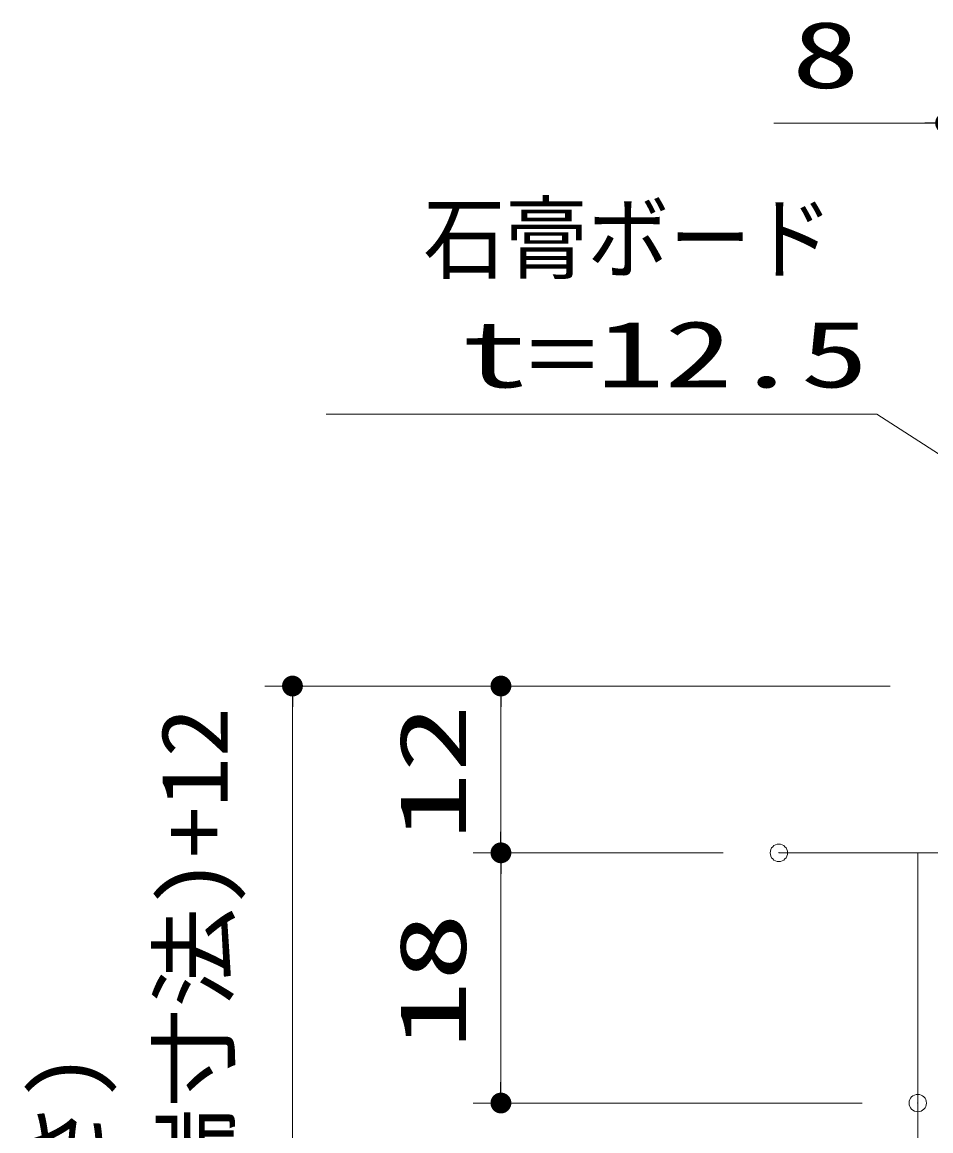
# Model space of a CAD drawing. Units: millimetres, scale not verified, with parts at other scales. Extents: x -1306 to 1306, y -607 to 607.
# Drawn here: x -228.2 to -97.4, y -68.1 to 91.5 of the extents above; entities that cross this region are included whole.
import ezdxf
from ezdxf.enums import TextEntityAlignment as Align

# ---------------------------------------------------------------- set-up
doc = ezdxf.new("R2010")
doc.units = ezdxf.units.MM
doc.header["$LTSCALE"] = 5
doc.header["$PDMODE"] = 32
doc.header["$PDSIZE"] = 2.5
for name, color, linetype, lineweight in [('0-2_線(黄)', 2, 'Continuous', 15), ('0-5_寸法線', 3, 'Continuous', 13), ('0-6_0', 3, 'Continuous', 25), ('0-7_DEFPOINTS', 7, 'Continuous', 5), ('0-8_線(水)', 4, 'Continuous', 9)]:
    doc.layers.add(name, color=color, linetype=linetype, lineweight=lineweight)
doc.styles.add('ＭＳ ゴシック', font='')
doc.styles.get('ＭＳ ゴシック').set_extended_font_data('MS Gothic')

# ---------------------------------------------------------------- blocks, each defined once
blk = doc.blocks.new('_DOT')
at = {"layer": '0-6_0'}
blk.add_line((-2.5, 0), (-5, 0), dxfattribs=at)
for points in [[(0, 0), (-2.5, 0), (-2.48, 0.313)], [(0, 0), (-2.48, -0.313), (-2.5, 0)], [(0, 0), (-2.48, 0.313), (-2.421, 0.622)], [(0, 0), (-2.421, -0.622), (-2.48, -0.313)], [(0, 0), (-2.421, 0.622), (-2.324, 0.92)], [(0, 0), (-2.324, -0.92), (-2.421, -0.622)], [(0, 0), (-2.324, 0.92), (-2.191, 1.204)], [(0, 0), (-2.191, -1.204), (-2.324, -0.92)], [(0, 0), (-2.191, 1.204), (-2.023, 1.469)], [(0, 0), (-2.023, -1.469), (-2.191, -1.204)], [(0, 0), (-2.023, 1.469), (-1.822, 1.711)], [(0, 0), (-1.822, -1.711), (-2.023, -1.469)], [(0, 0), (-1.822, 1.711), (-1.594, 1.926)], [(0, 0), (-1.594, -1.926), (-1.822, -1.711)], [(0, 0), (-1.594, 1.926), (-1.34, 2.111)], [(0, 0), (-1.34, -2.111), (-1.594, -1.926)], [(0, 0), (-1.34, 2.111), (-1.064, 2.262)], [(0, 0), (-1.064, -2.262), (-1.34, -2.111)], [(0, 0), (-1.064, 2.262), (-0.773, 2.378)], [(0, 0), (-0.773, -2.378), (-1.064, -2.262)], [(0, 0), (-0.773, 2.378), (-0.468, 2.456)], [(0, 0), (-0.468, -2.456), (-0.773, -2.378)], [(0, 0), (-0.468, 2.456), (-0.157, 2.495)], [(0, 0), (-0.157, -2.495), (-0.468, -2.456)], [(0, 0), (-0.157, 2.495), (0.157, 2.495)], [(0, 0), (0.157, -2.495), (-0.157, -2.495)], [(0, 0), (0.157, 2.495), (0.468, 2.456)], [(0, 0), (0.468, 2.456), (0.773, 2.378)], [(0, 0), (0.773, 2.378), (1.064, 2.262)], [(0, 0), (1.064, 2.262), (1.34, 2.111)], [(0, 0), (1.34, 2.111), (1.594, 1.926)], [(0, 0), (1.594, 1.926), (1.822, 1.711)], [(0, 0), (1.822, 1.711), (2.023, 1.469)], [(0, 0), (2.023, 1.469), (2.191, 1.204)], [(0, 0), (2.191, 1.204), (2.324, 0.92)], [(0, 0), (2.324, 0.92), (2.421, 0.622)], [(0, 0), (2.421, 0.622), (2.48, 0.313)], [(0, 0), (2.48, 0.313), (2.5, 0)], [(0, 0), (0.468, -2.456), (0.157, -2.495)], [(0, 0), (0.773, -2.378), (0.468, -2.456)], [(0, 0), (1.064, -2.262), (0.773, -2.378)], [(0, 0), (1.34, -2.111), (1.064, -2.262)], [(0, 0), (1.594, -1.926), (1.34, -2.111)], [(0, 0), (1.822, -1.711), (1.594, -1.926)], [(0, 0), (2.023, -1.469), (1.822, -1.711)], [(0, 0), (2.191, -1.204), (2.023, -1.469)], [(0, 0), (2.324, -0.92), (2.191, -1.204)], [(0, 0), (2.421, -0.622), (2.324, -0.92)], [(0, 0), (2.48, -0.313), (2.421, -0.622)], [(0, 0), (2.5, 0), (2.48, -0.313)]]:
    blk.add_solid(points, dxfattribs=at)

msp = doc.modelspace()

# ---------------------------------------------------------------- linework, layer by layer
at = {"layer": '0-2_線(黄)'}
msp.add_line((-95.261, -28.056), (-119.261, -28.056), dxfattribs=at)
at = {"layer": '0-5_寸法線'}
for p, q in [((-98.261, 76.944), (-119.975, 76.944)), ((-103.261, -4.056), (-193.261, -4.056)), ((-103.261, -4.056), (-163.261, -4.056)), ((-189.261, -7.056), (-189.261, -221.08)), ((-159.261, -7.056), (-159.261, -25.056)), ((-127.261, -28.056), (-163.261, -28.056)), ((-127.261, -28.056), (-163.261, -28.056)), ((-159.261, -31.056), (-159.261, -61.056)), ((-107.261, -64.056), (-163.261, -64.056))]:
    msp.add_line(p, q, dxfattribs=at)
msp.add_lwpolyline([(-184.398, 35.076), (-105.162, 35.076), (-77.324, 17.174)], dxfattribs=at)
at = {"layer": '0-7_DEFPOINTS'}
for p in [(-159.261, -28.056), (-119.261, -28.056), (-159.261, -64.056), (-99.261, -64.056), (-99.261, -64.056)]:
    msp.add_point(p, dxfattribs=at)
at = {"layer": '0-8_線(水)'}
msp.add_line((-99.261, -28.056), (-99.261, -224.08), dxfattribs=at)

# ---------------------------------------------------------------- block references
at = {"layer": '0-5_寸法線', "xscale": 0.6, "yscale": 0.6}
msp.add_blockref('_DOT', (-95.261, 76.944), dxfattribs=at)
for p, rotation in [((-189.261, -4.056), 90), ((-159.261, -4.056), 90), ((-159.261, -28.056), 270), ((-159.261, -28.056), 90), ((-159.261, -64.056), 270)]:
    msp.add_blockref('_DOT', p, dxfattribs=dict(at, rotation=rotation))

# ---------------------------------------------------------------- texts
at = {"layer": '0-5_寸法線', "style": 'ＭＳ ゴシック'}
for s, width, p in [('8', 1.5, (-117.404, 79.094)), ('石膏ボード', 0.9, (-170.415, 52.692)), ('t=12.5', 1.5, (-165.135, 36.026))]:
    msp.add_text(s, height=9.604, dxfattribs=dict(at, width=width)).set_placement(p, align=Align.BOTTOM_LEFT)
for s, height, width, p in [(':H1(見えがかり枠上端寸法)+12', 9.621, 1.1, (-195.696, -209.068)), ('12', 9.604, 1.5, (-161.411, -26.294)), ('18', 9.604, 1.5, (-161.411, -56.294)), ('H2(有効設置高さ)', 9.604, 1.05, (-214.268, -166.735))]:
    msp.add_text(s, height=height, rotation=90, dxfattribs=dict(at, width=width)).set_placement(p, align=Align.BOTTOM_LEFT)

doc.saveas('drawing.dxf')
